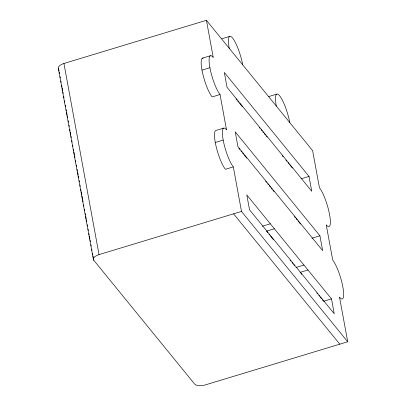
<?xml version="1.0" encoding="UTF-8"?>
<svg xmlns="http://www.w3.org/2000/svg" width="406" height="406" viewBox="0 0 406 406"><rect width="100%" height="100%" fill="white"/><g stroke="black" fill="none" stroke-linecap="round" stroke-linejoin="round"><path stroke-width="0.61" d="M58.718 69.172A8.47 3.847 -10.4 0 1 63.945 63.473L206.421 20.3L312.625 150.641L319.441 187.755A21.173 4.562 73.1 0 1 329.565 214.561A21.173 4.562 73.1 0 1 326.251 224.863L332.722 260.124A21.173 4.562 73.1 0 1 342.847 286.93A21.173 4.562 73.1 0 1 339.533 297.238L347.709 341.771L205.233 384.944A8.47 3.847 -10.4 0 1 194.631 384.04L93.801 260.302L92.999 255.942M221.772 38.798L229.684 36.403M202.411 58.175L210.323 55.774M202 70.116L209.912 67.721A21.173 4.562 73.1 0 1 213.231 57.413L206.421 20.3M209.912 67.721A21.173 4.562 73.1 0 0 220.042 94.527L212.125 96.922A21.173 4.562 73.1 0 1 202.69 73.466A21.173 4.562 73.1 0 1 203.223 58.109M268.823 96.547L276.74 94.146M223.61 128.144L215.693 130.544A21.173 4.562 73.1 0 0 216.393 147.571A21.173 4.562 73.1 0 0 225.406 169.292L233.323 166.896A21.173 4.562 73.1 0 1 223.193 140.09A21.173 4.562 73.1 0 1 226.512 129.783L220.042 94.527M215.281 142.486L223.193 140.09M301.11 178.807L309.022 176.407L311.747 191.256L227.05 87.31L224.325 72.466L309.022 176.407M93.801 260.302A8.47 3.847 -10.4 0 1 99.023 254.603L241.499 211.43L347.709 341.771M262.418 226.213L270.33 223.813M266.448 231.161L274.365 228.761M312.006 238.19L319.923 235.79L322.648 250.634L237.946 146.693L235.226 131.849L319.923 235.79M296.025 267.458L303.942 265.057M300.059 272.406L307.976 270.01M331.504 298.882L246.802 194.941L249.528 209.785L334.224 313.726L331.504 298.882L323.587 301.277L322.389 299.811M235.987 98.891L236.784 99.871M237.586 100.85L238.784 102.322M239.581 103.302L242.382 106.732M259.16 127.327L259.957 128.306M261.159 129.778L261.956 130.757M262.753 131.742L263.555 132.721M264.352 133.701L265.549 135.173M266.351 136.152L267.148 137.132M282.332 155.762L283.129 156.746M285.925 160.177L286.727 161.157M287.925 162.628L288.722 163.608M289.524 164.587L292.32 168.023M238.875 148.439L239.672 149.418M240.87 150.885L241.666 151.864M242.463 152.844L243.661 154.31M244.458 155.29L246.848 158.223M265.661 181.315L266.463 182.294M267.661 183.766L268.457 184.745M269.259 185.725L270.457 187.196M271.259 188.181L272.056 189.16M272.857 190.14L274.055 191.612M294.462 216.657L295.258 217.636M296.055 218.616L297.253 220.082M298.05 221.062L300.445 223.995M266.849 231.648L267.65 232.633M268.848 234.105L269.645 235.084M270.447 236.064L273.243 239.499M290.031 260.099L290.828 261.083M292.031 262.55L292.827 263.535M293.629 264.514L294.426 265.494M300.856 273.385L301.653 274.365M316.807 292.959L317.604 293.939M318.801 295.406L319.598 296.385M320.395 297.365L321.593 298.831M233.582 213.83L339.792 344.171M233.323 166.896L241.499 211.43M63.945 63.473L99.023 254.603M58.834 69.791L59.063 71.04M59.291 72.283L59.52 73.527M60.093 76.643L60.321 77.886M60.89 80.997L61.118 82.245M61.692 85.356L61.92 86.605M62.148 87.848L62.717 90.959M62.945 92.208L63.174 93.451M63.747 96.562L63.975 97.81M64.549 100.921L64.777 102.165M65.346 105.281L65.574 106.524M66.148 109.64L66.376 110.884M66.604 112.127L67.173 115.243M67.406 116.486L67.635 117.73M68.203 120.846L68.431 122.089M69.005 125.2L69.233 126.449M69.802 129.56L70.03 130.803M70.258 132.051L70.832 135.162M71.06 136.411L71.289 137.654M71.862 140.765L72.09 142.014M72.659 145.125L72.887 146.368M73.461 149.484L73.689 150.727M73.917 151.971L74.486 155.087M74.714 156.33L74.948 157.574M75.516 160.69L75.744 161.933M76.318 165.049L76.546 166.293M77.115 169.403L77.343 170.652M77.571 171.895L78.145 175.006M78.373 176.255L78.602 177.498M79.175 180.609L79.403 181.858M79.972 184.969L80.2 186.217M80.774 189.328L81.002 190.571M81.23 191.82L81.799 194.931M82.027 196.174L82.601 199.29M82.829 200.534L83.057 201.777M83.631 204.893L83.859 206.136M84.428 209.247L84.656 210.496M85.23 213.607L85.458 214.855M85.686 216.099L86.26 219.21M86.488 220.458L86.717 221.701M87.285 224.812L87.513 226.061M88.087 229.172L88.315 230.415M88.884 233.531L89.112 234.775M89.34 236.023L89.914 239.134M90.142 240.377L90.371 241.626M90.944 244.737L91.172 245.98M91.741 249.096L91.969 250.34M92.543 253.451L92.771 254.699M58.291 68.233L93.375 259.363M229.273 48.35A21.173 4.562 73.1 0 1 232.592 38.042A21.173 4.562 73.1 0 1 242.717 64.848M276.329 106.093A21.173 4.562 73.1 0 1 279.643 95.786A21.173 4.562 73.1 0 1 289.772 122.592"/></g></svg>
